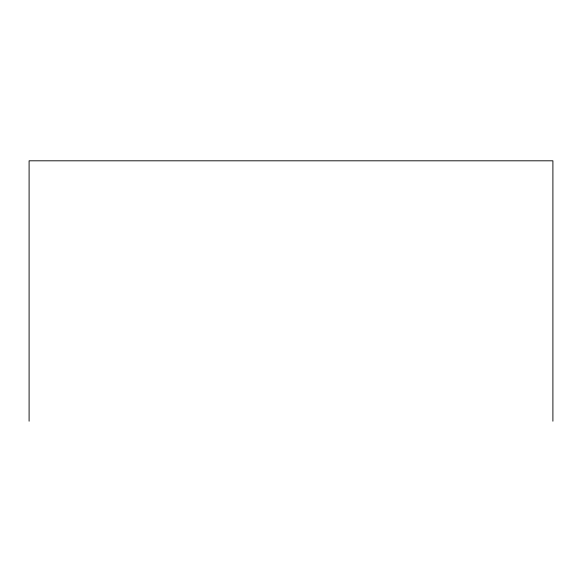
<?xml version="1.0" encoding="UTF-8"?>
<svg xmlns="http://www.w3.org/2000/svg" width="582" height="582" viewBox="0 0 582 582"><rect width="100%" height="100%" fill="white"/><g stroke="black" fill="none" stroke-linecap="round" stroke-linejoin="round"><path stroke-width="0.87" d="M552.9 421.193L552.9 160.807L29.1 160.807L29.1 421.193"/></g></svg>
